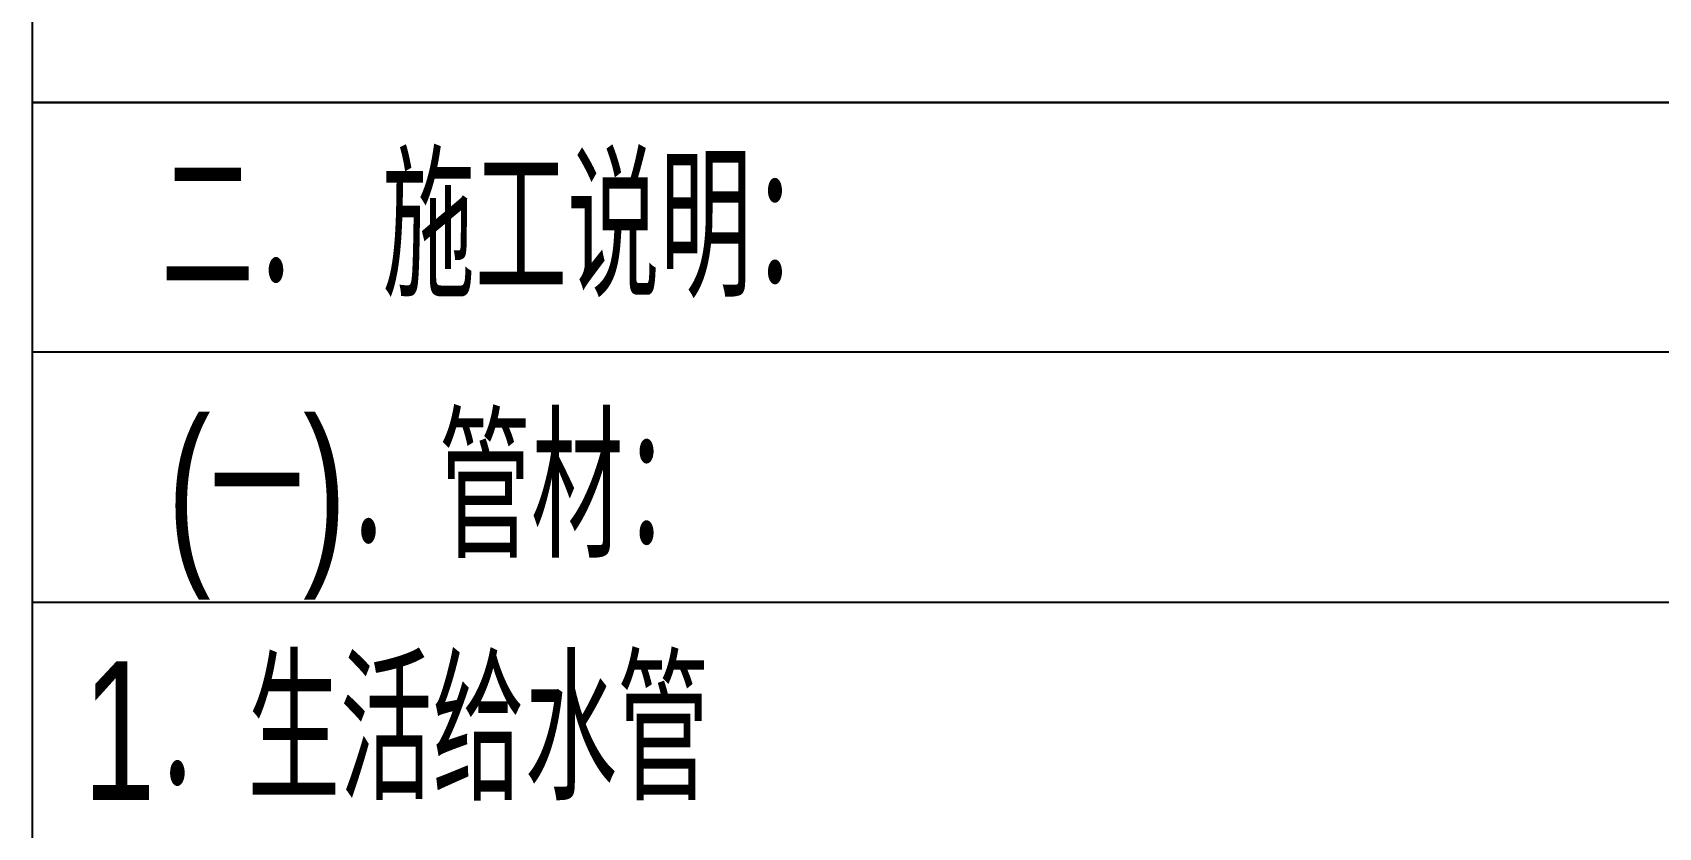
# Model space of a CAD drawing. Extents: x -173214 to 1102988, y -234847 to 675458.
# Drawn here: x 191200 to 197053, y 543909 to 546771 of the extents above; entities that cross this region are included whole.
import ezdxf

# ---------------------------------------------------------------- set-up
doc = ezdxf.new("R2010")
doc.units = 0
doc.header["$LTSCALE"] = 1000
doc.header["$MEASUREMENT"] = 0
doc.layers.add('JZ_0', color=7, linetype='Continuous')
doc.layers.add('JZ_TEXT', color=42, linetype='Continuous')
doc.styles.add('DXF', font='ros.shx', dxfattribs={"width": 0.7, "bigfont": 'hzs.shx'})

msp = doc.modelspace()

# ---------------------------------------------------------------- linework, layer by layer
at = {"layer": 'JZ_0', "color": 8}
for p, q in [((191200.3, 518831.7), (191200.3, 567219.8)), ((208433.3, 546519.8), (191200.3, 546519.8)), ((191200.3, 546519.8), (208433.3, 546519.8)), ((208433.3, 545619.8), (191200.3, 545619.8)), ((191200.3, 544719.8), (208433.3, 544719.8))]:
    msp.add_line(p, q, dxfattribs=at)

# ---------------------------------------------------------------- texts
at = {"layer": 'JZ_TEXT', "style": 'DXF', "width": 0.7}
for s, p in [('二． 施工说明：', (191664.7, 545818.5)), ('(一)．管材：', (191685.9, 544879.4)), ('1．生活给水管', (191382, 544007.4))]:
    msp.add_text(s, height=500, dxfattribs=at).set_placement(p)

doc.saveas('drawing.dxf')
